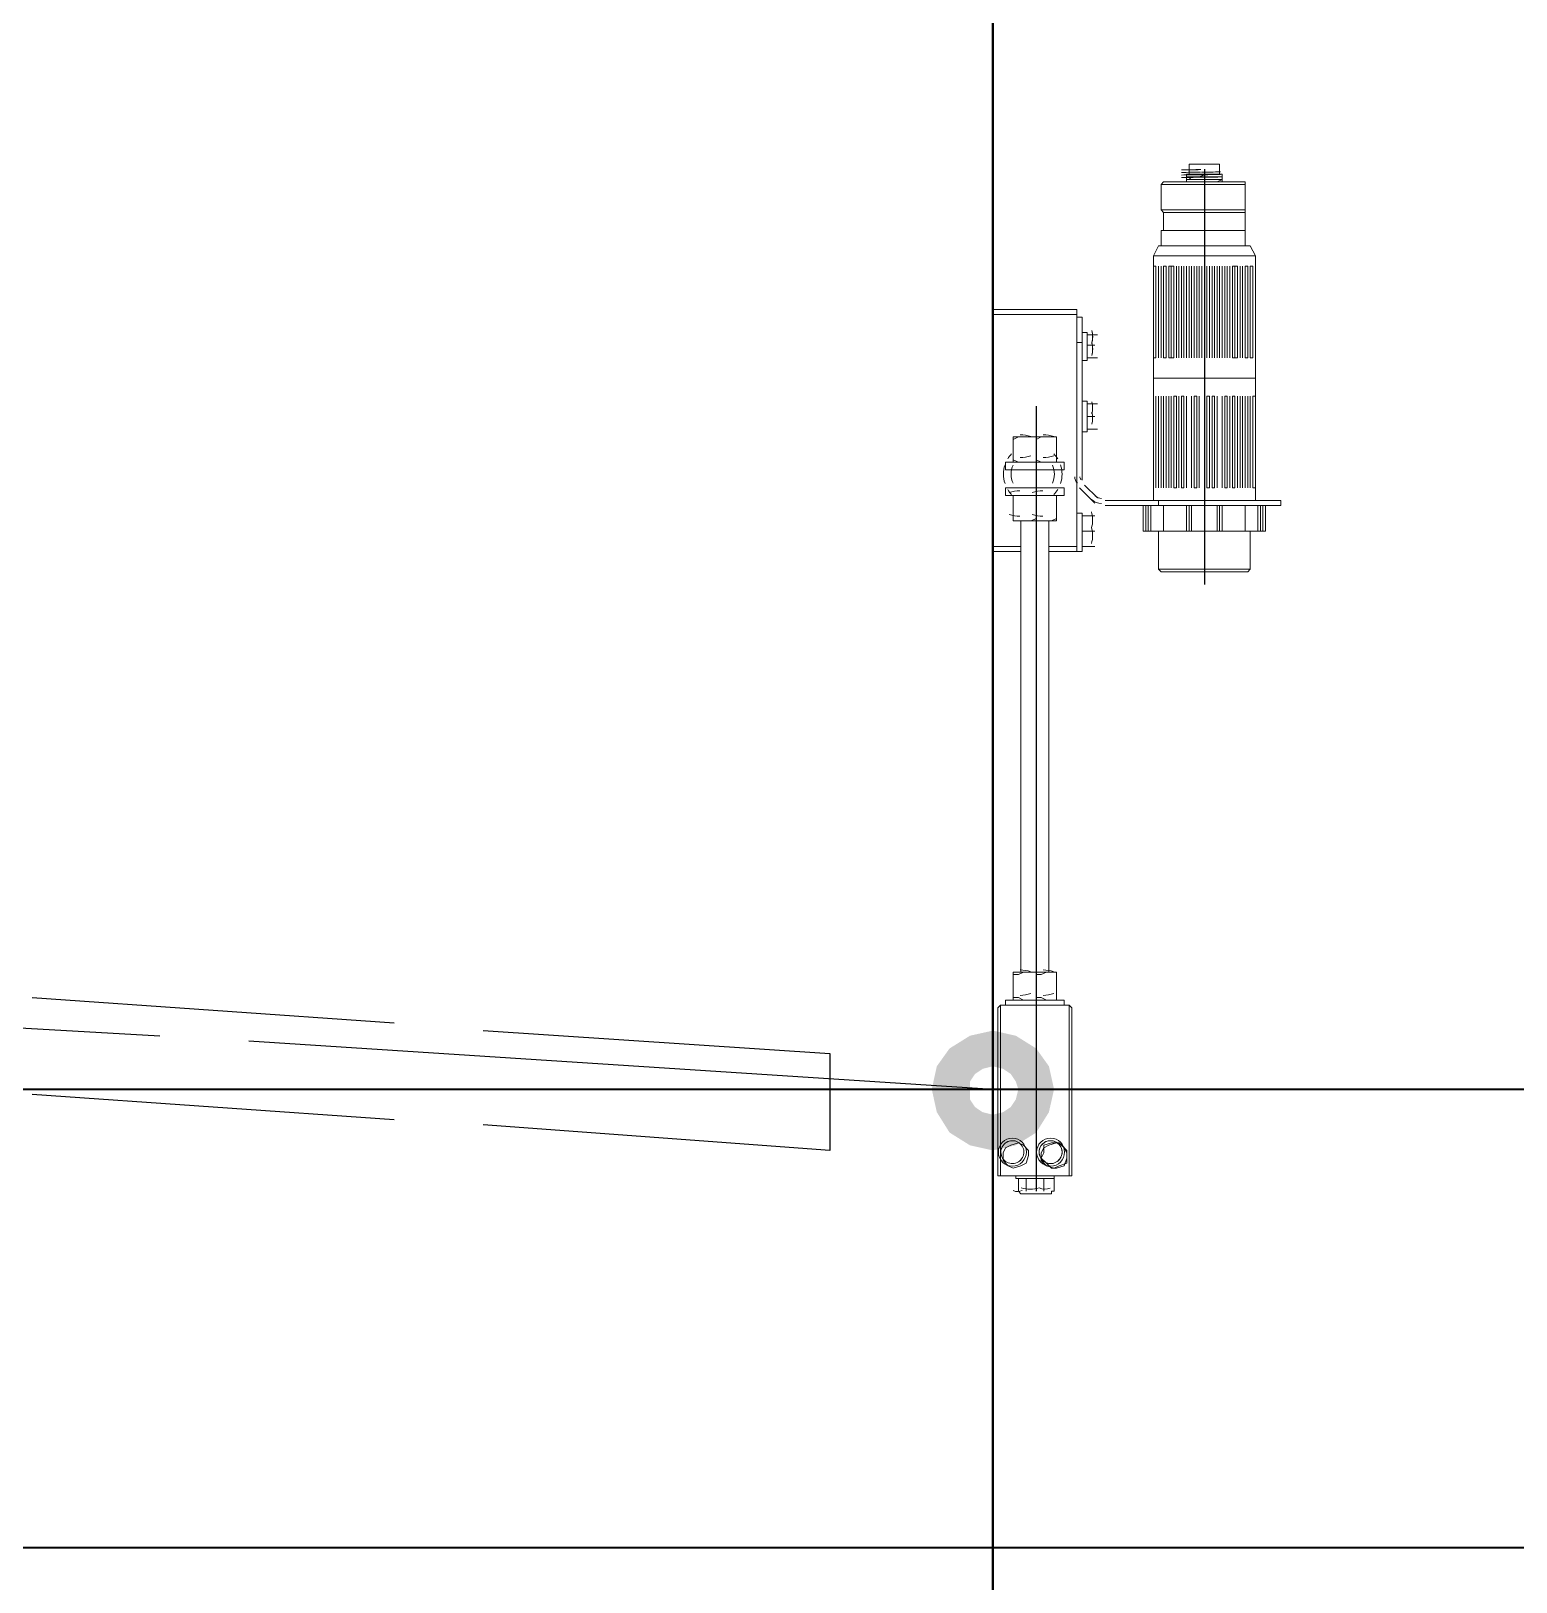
# Model space of a CAD drawing. Header units: millimetres. Extents: x 25096 to 30217, y 6541 to 10165.
# Drawn here: x 27761.7 to 27835, y 6962.9 to 7039.5 of the extents above; entities that cross this region are included whole.
import ezdxf

# ---------------------------------------------------------------- set-up
doc = ezdxf.new("R2010")
doc.units = ezdxf.units.MM
doc.layers.add('Equipment', color=123, linetype='Continuous')

# ---------------------------------------------------------------- blocks, each defined once
blk = doc.blocks.new('A$C970bf4b1')
at = {"layer": 'Equipment', "lineweight": 35}
for points in [[(-10834.89, 2117.97), (-8699.98, 2117.97), (-8699.98, 361.99), (-10834.89, 361.99)], [(-8699.98, 2117.97), (-7784.42, 2117.97), (-7784.42, 361.99), (-8699.98, 361.99)]]:
    blk.add_lwpolyline(points, close=True, dxfattribs=at)
at = {"layer": 'Equipment', "lineweight": 20}
for points in [[(-8618.48, 1425.74), (-8612.13, 1425.74), (-8605.78, 1425.74), (-8605.78, 1421.51), (-8605.78, 1425.74), (-8612.13, 1425.74), (-8618.48, 1425.74), (-8618.48, 1421.51)], [(-8595.19, 1418.33), (-8595.19, 1417.27), (-8595.19, 1406.69), (-8630.12, 1406.69), (-8595.19, 1406.69), (-8595.19, 1405.63), (-8595.19, 1398.22), (-8595.19, 1391.87), (-8595.19, 1398.22), (-8595.19, 1405.63), (-8595.19, 1406.69), (-8595.19, 1417.27), (-8595.19, 1418.33), (-8629.07, 1418.33)], [(-8612.13, 1421.51), (-8615.31, 1421.51), (-8617.42, 1421.51), (-8619.54, 1421.51), (-8617.42, 1421.51), (-8615.31, 1421.51), (-8612.13, 1421.51), (-8604.72, 1421.51), (-8605.78, 1421.51), (-8606.84, 1421.51), (-8608.95, 1421.51), (-8611.07, 1421.51), (-8614.25, 1420.45), (-8616.36, 1420.45), (-8618.48, 1420.45), (-8619.54, 1420.45), (-8618.48, 1420.45), (-8617.42, 1420.45), (-8615.31, 1420.45), (-8613.19, 1420.45), (-8611.07, 1420.45), (-8607.9, 1420.45), (-8606.84, 1420.45), (-8605.78, 1420.45), (-8604.72, 1420.45), (-8605.78, 1420.45), (-8607.9, 1420.45), (-8610.01, 1420.45), (-8612.13, 1420.45), (-8615.31, 1420.45), (-8617.42, 1420.45), (-8618.48, 1419.39), (-8619.54, 1419.39), (-8619.54, 1420.45), (-8619.54, 1421.51), (-8619.54, 1420.45), (-8619.54, 1419.39), (-8619.54, 1418.33), (-8619.54, 1419.39), (-8618.48, 1419.39), (-8617.42, 1420.45), (-8615.31, 1420.45), (-8612.13, 1420.45), (-8610.01, 1420.45), (-8607.9, 1420.45), (-8605.78, 1420.45), (-8604.72, 1420.45), (-8605.78, 1420.45), (-8606.84, 1420.45), (-8607.9, 1420.45), (-8611.07, 1420.45), (-8613.19, 1420.45), (-8615.31, 1420.45), (-8617.42, 1420.45), (-8618.48, 1420.45), (-8619.54, 1420.45), (-8618.48, 1420.45), (-8616.36, 1420.45), (-8614.25, 1420.45), (-8611.07, 1421.51), (-8608.95, 1421.51), (-8606.84, 1421.51), (-8605.78, 1421.51), (-8604.72, 1421.51), (-8604.72, 1420.45), (-8604.72, 1419.39), (-8606.84, 1419.39), (-8608.95, 1419.39), (-8612.13, 1419.39), (-8615.31, 1419.39), (-8617.42, 1419.39), (-8619.54, 1419.39), (-8617.42, 1419.39), (-8615.31, 1419.39), (-8612.13, 1419.39), (-8608.95, 1419.39), (-8606.84, 1419.39), (-8604.72, 1419.39), (-8606.84, 1418.33), (-8608.95, 1418.33), (-8612.13, 1418.33), (-8608.95, 1418.33), (-8606.84, 1418.33), (-8604.72, 1419.39), (-8606.84, 1419.39), (-8608.95, 1419.39), (-8612.13, 1419.39), (-8615.31, 1419.39), (-8617.42, 1419.39), (-8619.54, 1419.39), (-8617.42, 1419.39), (-8615.31, 1419.39), (-8612.13, 1419.39), (-8608.95, 1419.39), (-8606.84, 1419.39), (-8604.72, 1419.39), (-8604.72, 1420.45), (-8604.72, 1421.51), (-8612.13, 1421.51), (-8615.31, 1421.51), (-8617.42, 1421.51), (-8619.54, 1421.51), (-8617.42, 1421.51), (-8615.31, 1421.51)], [(-8612.13, 1420.45), (-8615.31, 1420.45), (-8617.42, 1420.45), (-8619.54, 1420.45), (-8617.42, 1420.45), (-8615.31, 1420.45)], [(-8612.13, 1420.45), (-8615.31, 1420.45), (-8617.42, 1420.45), (-8619.54, 1420.45), (-8617.42, 1420.45), (-8615.31, 1420.45)], [(-8619.54, 1419.39), (-8617.42, 1419.39), (-8616.36, 1419.39), (-8613.19, 1419.39), (-8611.07, 1419.39), (-8608.95, 1419.39), (-8606.84, 1419.39), (-8605.78, 1419.39), (-8604.72, 1419.39), (-8605.78, 1419.39), (-8606.84, 1419.39), (-8608.95, 1419.39), (-8612.13, 1419.39), (-8614.25, 1419.39), (-8616.36, 1419.39), (-8618.48, 1419.39)], [(-8619.54, 1419.39), (-8617.42, 1419.39), (-8616.36, 1419.39), (-8613.19, 1419.39), (-8611.07, 1419.39), (-8608.95, 1419.39), (-8606.84, 1419.39), (-8605.78, 1419.39), (-8604.72, 1419.39), (-8605.78, 1419.39), (-8606.84, 1419.39), (-8608.95, 1419.39), (-8612.13, 1419.39), (-8614.25, 1419.39), (-8616.36, 1419.39), (-8618.48, 1419.39)], [(-8612.13, 1420.45), (-8608.95, 1420.45), (-8606.84, 1420.45), (-8604.72, 1420.45), (-8606.84, 1420.45), (-8608.95, 1420.45)], [(-8604.72, 1418.33), (-8604.72, 1419.39), (-8604.72, 1420.45), (-8604.72, 1419.39)], [(-8630.12, 1391.87), (-8630.12, 1398.22), (-8629.07, 1398.22), (-8629.07, 1405.63), (-8629.07, 1398.22), (-8595.19, 1398.22), (-8630.12, 1398.22), (-8595.19, 1398.22), (-8629.07, 1398.22), (-8630.12, 1398.22)], [(-8593.08, 1391.87), (-8612.13, 1391.87), (-8631.18, 1391.87), (-8633.3, 1387.64), (-8633.3, 1383.4), (-8633.3, 1345.3), (-8633.3, 1383.4), (-8633.3, 1345.3), (-8633.3, 1383.4), (-8633.3, 1345.3), (-8633.3, 1383.4), (-8633.3, 1345.3), (-8633.3, 1336.83), (-8633.3, 1329.42), (-8633.3, 1291.32), (-8633.3, 1286.02), (-8633.3, 1291.32), (-8633.3, 1329.42), (-8633.3, 1336.83), (-8633.3, 1345.3), (-8633.3, 1383.4), (-8633.3, 1345.3), (-8633.3, 1383.4), (-8633.3, 1345.3), (-8633.3, 1383.4), (-8633.3, 1345.3), (-8633.3, 1383.4), (-8633.3, 1387.64), (-8612.13, 1387.64), (-8590.96, 1387.64), (-8590.96, 1383.4), (-8590.96, 1387.64), (-8593.08, 1391.87), (-8590.96, 1387.64), (-8612.13, 1387.64), (-8633.3, 1387.64), (-8631.18, 1391.87), (-8612.13, 1391.87)], [(-8632.24, 1345.3), (-8632.24, 1383.4), (-8632.24, 1345.3), (-8632.24, 1383.4), (-8632.24, 1345.3), (-8632.24, 1383.4), (-8632.24, 1345.3), (-8633.3, 1345.3), (-8633.3, 1383.4), (-8632.24, 1383.4)], [(-8632.24, 1345.3), (-8632.24, 1383.4), (-8632.24, 1345.3), (-8632.24, 1383.4), (-8632.24, 1345.3), (-8632.24, 1383.4), (-8632.24, 1345.3), (-8633.3, 1345.3), (-8633.3, 1383.4), (-8632.24, 1383.4)], [(-8631.18, 1345.3), (-8631.18, 1383.4), (-8631.18, 1345.3), (-8631.18, 1383.4)], [(-8631.18, 1345.3), (-8631.18, 1383.4), (-8631.18, 1345.3), (-8631.18, 1383.4)], [(-8630.12, 1345.3), (-8630.12, 1383.4), (-8630.12, 1345.3), (-8630.12, 1383.4)], [(-8630.12, 1345.3), (-8630.12, 1383.4), (-8630.12, 1345.3), (-8630.12, 1383.4)], [(-8628.01, 1345.3), (-8628.01, 1383.4), (-8628.01, 1345.3), (-8629.07, 1345.3), (-8629.07, 1383.4), (-8628.01, 1383.4)], [(-8628.01, 1345.3), (-8628.01, 1383.4), (-8628.01, 1345.3), (-8629.07, 1345.3), (-8629.07, 1383.4), (-8628.01, 1383.4)], [(-8625.89, 1345.3), (-8626.95, 1345.3), (-8626.95, 1383.4), (-8625.89, 1383.4)], [(-8625.89, 1345.3), (-8626.95, 1345.3), (-8626.95, 1383.4), (-8625.89, 1383.4)], [(-8624.83, 1345.3), (-8624.83, 1383.4), (-8624.83, 1345.3), (-8625.89, 1345.3), (-8625.89, 1383.4), (-8624.83, 1383.4)], [(-8624.83, 1345.3), (-8624.83, 1383.4), (-8624.83, 1345.3), (-8625.89, 1345.3), (-8625.89, 1383.4), (-8624.83, 1383.4)], [(-8621.66, 1383.4), (-8621.66, 1345.3)], [(-8620.6, 1383.4), (-8620.6, 1345.3)], [(-8619.54, 1383.4), (-8619.54, 1345.3)], [(-8618.48, 1383.4), (-8618.48, 1345.3)], [(-8617.42, 1383.4), (-8617.42, 1345.3)], [(-8616.36, 1383.4), (-8616.36, 1345.3)], [(-8615.31, 1383.4), (-8615.31, 1345.3)], [(-8614.25, 1383.4), (-8614.25, 1345.3)], [(-8613.19, 1383.4), (-8613.19, 1345.3)], [(-8612.13, 1383.4), (-8612.13, 1345.3)], [(-8611.07, 1383.4), (-8611.07, 1345.3)], [(-8610.01, 1383.4), (-8610.01, 1345.3)], [(-8608.95, 1383.4), (-8608.95, 1345.3)], [(-8607.9, 1383.4), (-8607.9, 1345.3)], [(-8606.84, 1383.4), (-8606.84, 1345.3)], [(-8605.78, 1383.4), (-8605.78, 1345.3)], [(-8604.72, 1383.4), (-8604.72, 1345.3)], [(-8603.66, 1383.4), (-8603.66, 1345.3)], [(-8602.6, 1383.4), (-8602.6, 1345.3)], [(-8601.55, 1383.4), (-8601.55, 1345.3)], [(-8599.43, 1345.3), (-8600.49, 1345.3), (-8600.49, 1383.4), (-8599.43, 1383.4)], [(-8599.43, 1345.3), (-8600.49, 1345.3), (-8600.49, 1383.4), (-8599.43, 1383.4)], [(-8598.37, 1345.3), (-8598.37, 1383.4), (-8598.37, 1345.3), (-8599.43, 1345.3), (-8599.43, 1383.4), (-8598.37, 1383.4)], [(-8598.37, 1345.3), (-8598.37, 1383.4), (-8598.37, 1345.3), (-8599.43, 1345.3), (-8599.43, 1383.4), (-8598.37, 1383.4)], [(-8596.25, 1345.3), (-8596.25, 1383.4), (-8596.25, 1345.3), (-8596.25, 1383.4)], [(-8596.25, 1345.3), (-8596.25, 1383.4), (-8596.25, 1345.3), (-8596.25, 1383.4)], [(-8594.14, 1345.3), (-8594.14, 1383.4), (-8594.14, 1345.3), (-8595.19, 1345.3), (-8595.19, 1383.4), (-8594.14, 1383.4)], [(-8594.14, 1345.3), (-8594.14, 1383.4), (-8594.14, 1345.3), (-8595.19, 1345.3), (-8595.19, 1383.4), (-8594.14, 1383.4)], [(-8592.02, 1345.3), (-8592.02, 1383.4), (-8592.02, 1345.3), (-8592.02, 1383.4), (-8592.02, 1345.3), (-8592.02, 1383.4), (-8592.02, 1345.3), (-8593.08, 1345.3), (-8593.08, 1383.4), (-8592.02, 1383.4)], [(-8593.08, 1345.3), (-8593.08, 1383.4), (-8593.08, 1345.3), (-8593.08, 1383.4)], [(-8592.02, 1345.3), (-8592.02, 1383.4), (-8592.02, 1345.3), (-8592.02, 1383.4), (-8592.02, 1345.3), (-8592.02, 1383.4), (-8592.02, 1345.3), (-8593.08, 1345.3), (-8593.08, 1383.4), (-8592.02, 1383.4)], [(-8593.08, 1345.3), (-8593.08, 1383.4), (-8593.08, 1345.3), (-8593.08, 1383.4)], [(-8590.96, 1345.3), (-8590.96, 1383.4), (-8590.96, 1345.3), (-8590.96, 1383.4), (-8590.96, 1345.3), (-8590.96, 1383.4), (-8590.96, 1345.3), (-8590.96, 1383.4)], [(-8590.96, 1345.3), (-8590.96, 1383.4), (-8590.96, 1345.3), (-8590.96, 1383.4), (-8590.96, 1345.3), (-8590.96, 1383.4), (-8590.96, 1345.3), (-8590.96, 1383.4)], [(-8665.05, 1363.29), (-8665.05, 1354.82), (-8665.05, 1363.29), (-8699.98, 1363.29), (-8699.98, 1266.97), (-8699.98, 1363.29), (-8699.98, 1365.41), (-8665.05, 1365.41)], [(-8699.98, 1363.29), (-8699.98, 1365.41), (-8665.05, 1365.41), (-8665.05, 1363.29)], [(-8660.82, 1355.88), (-8660.82, 1344.24), (-8662.94, 1344.24), (-8660.82, 1344.24), (-8660.82, 1355.88), (-8662.94, 1355.88)], [(-8657.64, 1354.82), (-8660.82, 1354.82), (-8657.64, 1354.82), (-8656.59, 1354.82)], [(-8657.64, 1350.59), (-8660.82, 1350.59)], [(-8656.59, 1345.3), (-8657.64, 1345.3), (-8660.82, 1345.3), (-8657.64, 1345.3)], [(-8590.96, 1329.42), (-8590.96, 1336.83), (-8590.96, 1345.3), (-8590.96, 1336.83)], [(-8590.96, 1336.83), (-8612.13, 1336.83), (-8633.3, 1336.83)], [(-8660.82, 1327.3), (-8660.82, 1314.6), (-8662.94, 1314.6), (-8660.82, 1314.6), (-8660.82, 1327.3), (-8662.94, 1327.3)], [(-8633.3, 1291.32), (-8633.3, 1329.42), (-8633.3, 1291.32), (-8633.3, 1329.42)], [(-8633.3, 1291.32), (-8633.3, 1329.42), (-8633.3, 1291.32), (-8633.3, 1329.42)], [(-8632.24, 1329.42), (-8632.24, 1291.32), (-8632.24, 1329.42), (-8632.24, 1291.32)], [(-8632.24, 1329.42), (-8632.24, 1291.32), (-8632.24, 1329.42), (-8632.24, 1291.32)], [(-8629.07, 1291.32), (-8629.07, 1329.42)], [(-8628.01, 1291.32), (-8628.01, 1329.42)], [(-8626.95, 1291.32), (-8626.95, 1329.42)], [(-8625.89, 1291.32), (-8625.89, 1329.42)], [(-8624.83, 1329.42), (-8623.77, 1329.42), (-8623.77, 1291.32), (-8624.83, 1291.32)], [(-8624.83, 1329.42), (-8623.77, 1329.42), (-8623.77, 1291.32), (-8624.83, 1291.32)], [(-8623.77, 1291.32), (-8623.77, 1329.42)], [(-8622.71, 1291.32), (-8622.71, 1329.42)], [(-8621.66, 1329.42), (-8620.6, 1329.42), (-8620.6, 1291.32), (-8621.66, 1291.32)], [(-8621.66, 1291.32), (-8621.66, 1329.42)], [(-8621.66, 1329.42), (-8620.6, 1329.42), (-8620.6, 1291.32), (-8621.66, 1291.32)], [(-8619.54, 1291.32), (-8619.54, 1329.42)], [(-8617.42, 1291.32), (-8617.42, 1329.42)], [(-8616.36, 1329.42), (-8615.31, 1329.42), (-8615.31, 1291.32), (-8616.36, 1291.32)], [(-8616.36, 1291.32), (-8616.36, 1329.42)], [(-8616.36, 1329.42), (-8615.31, 1329.42), (-8615.31, 1291.32), (-8616.36, 1291.32)], [(-8614.25, 1291.32), (-8614.25, 1329.42)], [(-8611.07, 1329.42), (-8610.01, 1329.42), (-8610.01, 1291.32), (-8611.07, 1291.32)], [(-8611.07, 1329.42), (-8610.01, 1329.42), (-8610.01, 1291.32), (-8611.07, 1291.32)], [(-8610.01, 1329.42), (-8610.01, 1291.32)], [(-8608.95, 1329.42), (-8607.9, 1329.42), (-8607.9, 1291.32), (-8608.95, 1291.32)], [(-8608.95, 1329.42), (-8607.9, 1329.42), (-8607.9, 1291.32), (-8608.95, 1291.32)], [(-8607.9, 1329.42), (-8607.9, 1291.32)], [(-8606.84, 1329.42), (-8606.84, 1291.32)], [(-8604.72, 1329.42), (-8604.72, 1291.32)], [(-8603.66, 1329.42), (-8602.6, 1329.42), (-8602.6, 1291.32), (-8603.66, 1291.32)], [(-8603.66, 1329.42), (-8603.66, 1291.32)], [(-8603.66, 1329.42), (-8602.6, 1329.42), (-8602.6, 1291.32), (-8603.66, 1291.32)], [(-8601.55, 1329.42), (-8601.55, 1291.32)], [(-8600.49, 1329.42), (-8599.43, 1329.42), (-8599.43, 1291.32), (-8600.49, 1291.32)], [(-8600.49, 1329.42), (-8600.49, 1291.32)], [(-8600.49, 1329.42), (-8599.43, 1329.42), (-8599.43, 1291.32), (-8600.49, 1291.32)], [(-8598.37, 1329.42), (-8598.37, 1291.32)], [(-8597.31, 1329.42), (-8597.31, 1291.32)], [(-8596.25, 1329.42), (-8596.25, 1291.32)], [(-8595.19, 1329.42), (-8595.19, 1291.32)], [(-8592.02, 1329.42), (-8592.02, 1291.32), (-8592.02, 1329.42), (-8592.02, 1291.32), (-8592.02, 1329.42), (-8590.96, 1329.42), (-8590.96, 1291.32), (-8592.02, 1291.32)], [(-8592.02, 1329.42), (-8592.02, 1291.32), (-8592.02, 1329.42), (-8592.02, 1291.32), (-8592.02, 1329.42), (-8590.96, 1329.42), (-8590.96, 1291.32), (-8592.02, 1291.32)], [(-8590.96, 1291.32), (-8590.96, 1286.02), (-8590.96, 1291.32), (-8590.96, 1329.42)], [(-8657.64, 1326.25), (-8660.82, 1326.25), (-8657.64, 1326.25), (-8656.59, 1326.25)], [(-8657.64, 1320.95), (-8660.82, 1320.95)], [(-8656.59, 1315.66), (-8657.64, 1315.66), (-8660.82, 1315.66), (-8657.64, 1315.66)], [(-8691.51, 1311.43), (-8691.51, 1302.96), (-8689.4, 1301.9), (-8687.28, 1301.9), (-8689.4, 1301.9), (-8691.51, 1302.96), (-8691.51, 1311.43), (-8689.4, 1312.49), (-8687.28, 1312.49), (-8691.51, 1312.49), (-8691.51, 1311.43), (-8689.4, 1312.49), (-8687.28, 1312.49), (-8691.51, 1312.49)], [(-8677.75, 1312.49), (-8684.1, 1312.49), (-8687.28, 1312.49), (-8684.1, 1312.49), (-8677.75, 1312.49), (-8679.87, 1312.49), (-8681.99, 1311.43), (-8681.99, 1302.96), (-8679.87, 1301.9), (-8677.75, 1301.9), (-8679.87, 1301.9), (-8681.99, 1302.96), (-8681.99, 1311.43), (-8679.87, 1312.49)], [(-8673.52, 1311.43), (-8673.52, 1312.49), (-8677.75, 1312.49), (-8687.28, 1312.49), (-8677.75, 1312.49), (-8673.52, 1312.49), (-8673.52, 1311.43), (-8673.52, 1302.96), (-8673.52, 1301.9), (-8673.52, 1302.96)], [(-8670.35, 1298.73), (-8673.52, 1298.73), (-8691.51, 1298.73), (-8673.52, 1298.73), (-8670.35, 1298.73), (-8670.35, 1301.9), (-8694.69, 1301.9), (-8670.35, 1301.9)], [(-8691.51, 1298.73), (-8694.69, 1298.73), (-8694.69, 1301.9), (-8694.69, 1298.73)], [(-8691.51, 1302.96), (-8691.51, 1301.9)], [(-8673.52, 1291.32), (-8691.51, 1291.32), (-8694.69, 1291.32), (-8694.69, 1288.14), (-8670.35, 1288.14), (-8670.35, 1291.32)], [(-8694.69, 1291.32), (-8694.69, 1288.14), (-8670.35, 1288.14), (-8670.35, 1291.32), (-8673.52, 1291.32), (-8691.51, 1291.32)], [(-8657.64, 1284.97), (-8663.99, 1291.32)], [(-8661.88, 1292.38), (-8656.59, 1287.08)], [(-8687.28, 1277.56), (-8691.51, 1277.56), (-8691.51, 1278.62), (-8691.51, 1288.14), (-8691.51, 1278.62), (-8691.51, 1277.56)], [(-8677.75, 1277.56), (-8673.52, 1277.56), (-8673.52, 1278.62), (-8673.52, 1288.14), (-8675.64, 1288.14), (-8677.75, 1288.14), (-8675.64, 1288.14), (-8673.52, 1288.14), (-8673.52, 1278.62), (-8675.64, 1277.56), (-8677.75, 1277.56), (-8687.28, 1277.56)], [(-8687.28, 1288.14), (-8684.1, 1288.14), (-8681.99, 1288.14), (-8684.1, 1288.14)], [(-8687.28, 1277.56), (-8684.1, 1277.56), (-8681.99, 1278.62), (-8681.99, 1288.14), (-8681.99, 1278.62), (-8684.1, 1277.56)], [(-8653.41, 1286.02), (-8631.18, 1286.02)], [(-8631.18, 1283.91), (-8653.41, 1283.91)], [(-8636.47, 1283.91), (-8636.47, 1273.32), (-8637.53, 1273.32), (-8637.53, 1283.91), (-8637.53, 1273.32), (-8636.47, 1273.32), (-8635.42, 1273.32), (-8636.47, 1273.32)], [(-8580.38, 1286.02), (-8631.18, 1286.02), (-8631.18, 1283.91), (-8580.38, 1283.91)], [(-8580.38, 1283.91), (-8580.38, 1286.02), (-8631.18, 1286.02), (-8631.18, 1283.91)], [(-8688.34, 1090.21), (-8688.34, 1277.56)], [(-8677.75, 1277.56), (-8675.64, 1277.56), (-8673.52, 1278.62), (-8673.52, 1277.56)], [(-8676.7, 1277.56), (-8676.7, 1090.21)], [(-8662.94, 1280.73), (-8662.94, 1264.86), (-8665.05, 1264.86), (-8662.94, 1264.86), (-8662.94, 1280.73), (-8665.05, 1280.73)], [(-8657.64, 1279.67), (-8662.94, 1279.67)], [(-8657.64, 1273.32), (-8662.94, 1273.32)], [(-8593.08, 1257.45), (-8594.14, 1256.39), (-8593.08, 1257.45), (-8631.18, 1257.45), (-8630.12, 1256.39), (-8631.18, 1257.45), (-8631.18, 1273.32), (-8631.18, 1257.45)], [(-8593.08, 1273.32), (-8593.08, 1257.45)], [(-8699.98, 1266.97), (-8699.98, 1264.86), (-8688.34, 1264.86), (-8699.98, 1264.86), (-8699.98, 1266.97), (-8688.34, 1266.97)], [(-8676.7, 1264.86), (-8665.05, 1264.86), (-8665.05, 1266.97), (-8676.7, 1266.97), (-8665.05, 1266.97), (-8665.05, 1264.86)], [(-8657.64, 1266.97), (-8662.94, 1266.97)], [(-8630.12, 1256.39), (-8594.14, 1256.39)], [(-8687.28, 1090.21), (-8691.51, 1090.21), (-8691.51, 1089.15), (-8689.4, 1089.15)], [(-8681.99, 1089.15), (-8681.99, 1079.63), (-8679.87, 1079.63), (-8677.75, 1078.57), (-8679.87, 1079.63), (-8681.99, 1079.63), (-8681.99, 1089.15), (-8679.87, 1089.15), (-8677.75, 1090.21), (-8673.52, 1090.21), (-8673.52, 1089.15), (-8673.52, 1079.63), (-8673.52, 1089.15), (-8673.52, 1090.21), (-8677.75, 1090.21), (-8687.28, 1090.21), (-8689.4, 1089.15), (-8691.51, 1089.15), (-8691.51, 1079.63), (-8689.4, 1079.63), (-8687.28, 1078.57), (-8689.4, 1079.63), (-8691.51, 1079.63), (-8691.51, 1089.15), (-8691.51, 1090.21), (-8687.28, 1090.21), (-8677.75, 1090.21), (-8679.87, 1089.15)], [(-8696.81, 1076.45), (-8697.86, 1075.39), (-8697.86, 1005.53), (-8696.81, 1005.53), (-8697.86, 1005.53), (-8697.86, 1075.39)], [(-8696.81, 1076.45), (-8696.81, 1005.53), (-8668.23, 1005.53), (-8668.23, 1076.45)], [(-8668.23, 1076.45), (-8667.17, 1075.39), (-8667.17, 1005.53), (-8668.23, 1005.53), (-8696.81, 1005.53), (-8696.81, 1076.45)], [(-8694.69, 1078.57), (-8670.35, 1078.57), (-8670.35, 1076.45), (-8670.35, 1078.57), (-8694.69, 1078.57), (-8694.69, 1076.45)], [(-8691.51, 1079.63), (-8691.51, 1078.57)], [(-8673.52, 1079.63), (-8673.52, 1078.57)], [(-8668.23, 1076.45), (-8667.17, 1075.39), (-8667.17, 1005.53), (-8668.23, 1005.53)], [(-8685.16, 1014), (-8685.16, 1016.12), (-8687.28, 1018.23), (-8689.4, 1019.29), (-8692.57, 1018.23), (-8694.69, 1017.18), (-8695.75, 1015.06), (-8695.75, 1011.88), (-8693.63, 1009.77), (-8691.51, 1008.71), (-8688.34, 1009.77), (-8686.22, 1010.83)], [(-8692.57, 1018.23), (-8694.69, 1017.18), (-8695.75, 1015.06), (-8695.75, 1011.88), (-8693.63, 1009.77), (-8691.51, 1008.71), (-8688.34, 1009.77), (-8686.22, 1010.83), (-8685.16, 1014), (-8685.16, 1016.12), (-8687.28, 1018.23), (-8689.4, 1019.29)], [(-8671.4, 1018.23), (-8673.52, 1019.29), (-8676.7, 1018.23), (-8678.81, 1017.18), (-8679.87, 1015.06), (-8679.87, 1011.88), (-8677.75, 1009.77), (-8674.58, 1008.71), (-8672.46, 1009.77), (-8669.29, 1010.83), (-8669.29, 1014), (-8669.29, 1016.12)], [(-8675.64, 1019.29), (-8678.81, 1018.23), (-8678.81, 1015.06), (-8679.87, 1012.94), (-8677.75, 1010.83), (-8675.64, 1008.71), (-8673.52, 1008.71), (-8670.35, 1009.77), (-8669.29, 1012.94), (-8669.29, 1015.06), (-8670.35, 1017.18), (-8672.46, 1019.29)], [(-8674.58, 1004.48), (-8681.99, 1004.48), (-8690.46, 1004.48), (-8690.46, 1005.53), (-8690.46, 1004.48), (-8681.99, 1004.48)], [(-8674.58, 999.18), (-8674.58, 1004.48), (-8674.58, 1005.53), (-8674.58, 1004.48)], [(-8675.64, 999.18), (-8675.64, 998.12), (-8686.22, 998.12), (-8688.34, 998.12), (-8689.4, 999.18), (-8689.4, 1004.48), (-8689.4, 999.18), (-8688.34, 998.12), (-8686.22, 998.12), (-8675.64, 998.12), (-8675.64, 999.18), (-8674.58, 999.18)], [(-8686.22, 999.18), (-8686.22, 1004.48)], [(-8678.81, 999.18), (-8678.81, 1004.48)]]:
    blk.add_lwpolyline(points, close=True, dxfattribs=at)
at = {"layer": 'Equipment', "lineweight": 25}
for points in [[(-8612.13, 1423.62), (-8612.13, 1251.1)], [(-8681.99, 1325.19), (-8681.99, 999.18)], [(-9099.02, 1079.63), (-8948.72, 1069.04)], [(-9121.25, 1067.98), (-9046.1, 1063.75)], [(-8911.67, 1065.87), (-8767.72, 1056.34), (-8767.72, 1016.12), (-8911.67, 1026.7)], [(-9009.05, 1061.63), (-8699.98, 1041.52)], [(-8948.72, 1028.82), (-9099.02, 1039.4)]]:
    blk.add_lwpolyline(points, dxfattribs=at)
at = {"layer": 'Equipment', "lineweight": 20}
for points in [[(-8629.07, 1405.63), (-8595.19, 1405.63), (-8629.07, 1405.63), (-8630.12, 1406.69), (-8630.12, 1417.27), (-8629.07, 1418.33), (-8630.12, 1417.27), (-8595.19, 1417.27)], [(-8630.12, 1417.27), (-8595.19, 1417.27)], [(-8630.12, 1417.27), (-8630.12, 1406.69)], [(-8619.54, 1421.51), (-8619.54, 1421.51)], [(-8619.54, 1421.51), (-8619.54, 1421.51)], [(-8619.54, 1421.51), (-8619.54, 1421.51)], [(-8619.54, 1421.51), (-8619.54, 1421.51)], [(-8619.54, 1420.45), (-8619.54, 1420.45)], [(-8619.54, 1420.45), (-8619.54, 1420.45)], [(-8619.54, 1420.45), (-8619.54, 1420.45)], [(-8619.54, 1420.45), (-8619.54, 1420.45)], [(-8619.54, 1419.39), (-8619.54, 1419.39)], [(-8619.54, 1419.39), (-8619.54, 1419.39)], [(-8619.54, 1419.39), (-8619.54, 1419.39)], [(-8619.54, 1419.39), (-8619.54, 1419.39)], [(-8619.54, 1419.39), (-8619.54, 1419.39)], [(-8619.54, 1419.39), (-8619.54, 1419.39)], [(-8619.54, 1418.33), (-8619.54, 1418.33)], [(-8619.54, 1418.33), (-8619.54, 1418.33)], [(-8604.72, 1420.45), (-8606.84, 1420.45), (-8608.95, 1420.45), (-8612.13, 1420.45)], [(-8604.72, 1420.45), (-8606.84, 1420.45), (-8608.95, 1420.45), (-8612.13, 1420.45)], [(-8604.72, 1421.51), (-8604.72, 1421.51)], [(-8604.72, 1421.51), (-8604.72, 1421.51)], [(-8604.72, 1421.51), (-8604.72, 1421.51)], [(-8604.72, 1421.51), (-8604.72, 1421.51)], [(-8604.72, 1420.45), (-8604.72, 1420.45)], [(-8604.72, 1420.45), (-8604.72, 1420.45)], [(-8604.72, 1419.39), (-8604.72, 1419.39)], [(-8604.72, 1419.39), (-8604.72, 1419.39)], [(-8604.72, 1419.39), (-8604.72, 1419.39)], [(-8604.72, 1419.39), (-8604.72, 1419.39)], [(-8604.72, 1418.33), (-8604.72, 1418.33)], [(-8604.72, 1418.33), (-8604.72, 1418.33)], [(-8630.12, 1406.69), (-8629.07, 1405.63)], [(-8595.19, 1398.22), (-8595.19, 1398.22)], [(-8629.07, 1345.3), (-8629.07, 1383.4), (-8629.07, 1345.3)], [(-8629.07, 1345.3), (-8629.07, 1383.4), (-8629.07, 1345.3)], [(-8626.95, 1345.3), (-8626.95, 1383.4), (-8626.95, 1345.3)], [(-8626.95, 1345.3), (-8626.95, 1383.4), (-8626.95, 1345.3)], [(-8623.77, 1345.3), (-8623.77, 1383.4), (-8623.77, 1345.3)], [(-8623.77, 1345.3), (-8623.77, 1383.4), (-8623.77, 1345.3)], [(-8622.71, 1345.3), (-8622.71, 1383.4), (-8622.71, 1345.3)], [(-8622.71, 1345.3), (-8622.71, 1383.4), (-8622.71, 1345.3)], [(-8621.66, 1345.3), (-8621.66, 1383.4), (-8621.66, 1345.3)], [(-8621.66, 1345.3), (-8621.66, 1383.4), (-8621.66, 1345.3)], [(-8620.6, 1345.3), (-8620.6, 1383.4), (-8620.6, 1345.3)], [(-8620.6, 1345.3), (-8620.6, 1383.4), (-8620.6, 1345.3)], [(-8619.54, 1345.3), (-8619.54, 1383.4), (-8619.54, 1345.3)], [(-8619.54, 1345.3), (-8619.54, 1383.4), (-8619.54, 1345.3)], [(-8618.48, 1345.3), (-8618.48, 1383.4), (-8618.48, 1345.3)], [(-8618.48, 1345.3), (-8618.48, 1383.4), (-8618.48, 1345.3)], [(-8617.42, 1345.3), (-8617.42, 1383.4), (-8617.42, 1345.3)], [(-8617.42, 1345.3), (-8617.42, 1383.4), (-8617.42, 1345.3)], [(-8616.36, 1345.3), (-8616.36, 1383.4), (-8616.36, 1345.3)], [(-8616.36, 1345.3), (-8616.36, 1383.4), (-8616.36, 1345.3)], [(-8615.31, 1345.3), (-8615.31, 1383.4), (-8615.31, 1345.3)], [(-8615.31, 1345.3), (-8615.31, 1383.4), (-8615.31, 1345.3)], [(-8614.25, 1345.3), (-8614.25, 1383.4), (-8614.25, 1345.3)], [(-8614.25, 1345.3), (-8614.25, 1383.4), (-8614.25, 1345.3)], [(-8613.19, 1345.3), (-8613.19, 1383.4), (-8613.19, 1345.3)], [(-8613.19, 1345.3), (-8613.19, 1383.4), (-8613.19, 1345.3)], [(-8612.13, 1383.4), (-8612.13, 1345.3), (-8612.13, 1383.4)], [(-8612.13, 1383.4), (-8612.13, 1345.3), (-8612.13, 1383.4)], [(-8611.07, 1345.3), (-8611.07, 1383.4), (-8611.07, 1345.3)], [(-8611.07, 1345.3), (-8611.07, 1383.4), (-8611.07, 1345.3)], [(-8610.01, 1345.3), (-8610.01, 1383.4), (-8610.01, 1345.3)], [(-8610.01, 1345.3), (-8610.01, 1383.4), (-8610.01, 1345.3)], [(-8608.95, 1345.3), (-8608.95, 1383.4), (-8608.95, 1345.3)], [(-8608.95, 1345.3), (-8608.95, 1383.4), (-8608.95, 1345.3)], [(-8607.9, 1345.3), (-8607.9, 1383.4), (-8607.9, 1345.3)], [(-8607.9, 1345.3), (-8607.9, 1383.4), (-8607.9, 1345.3)], [(-8606.84, 1345.3), (-8606.84, 1383.4), (-8606.84, 1345.3)], [(-8606.84, 1345.3), (-8606.84, 1383.4), (-8606.84, 1345.3)], [(-8605.78, 1345.3), (-8605.78, 1383.4), (-8605.78, 1345.3)], [(-8605.78, 1345.3), (-8605.78, 1383.4), (-8605.78, 1345.3)], [(-8604.72, 1345.3), (-8604.72, 1383.4), (-8604.72, 1345.3)], [(-8604.72, 1345.3), (-8604.72, 1383.4), (-8604.72, 1345.3)], [(-8603.66, 1345.3), (-8603.66, 1383.4), (-8603.66, 1345.3)], [(-8603.66, 1345.3), (-8603.66, 1383.4), (-8603.66, 1345.3)], [(-8602.6, 1345.3), (-8602.6, 1383.4), (-8602.6, 1345.3)], [(-8602.6, 1345.3), (-8602.6, 1383.4), (-8602.6, 1345.3)], [(-8601.55, 1345.3), (-8601.55, 1383.4), (-8601.55, 1345.3)], [(-8601.55, 1345.3), (-8601.55, 1383.4), (-8601.55, 1345.3)], [(-8600.49, 1345.3), (-8600.49, 1383.4), (-8600.49, 1345.3)], [(-8600.49, 1345.3), (-8600.49, 1383.4), (-8600.49, 1345.3)], [(-8597.31, 1345.3), (-8597.31, 1383.4), (-8597.31, 1345.3)], [(-8597.31, 1345.3), (-8597.31, 1383.4), (-8597.31, 1345.3)], [(-8595.19, 1345.3), (-8595.19, 1383.4), (-8595.19, 1345.3)], [(-8595.19, 1345.3), (-8595.19, 1383.4), (-8595.19, 1345.3)], [(-8665.05, 1351.65), (-8665.05, 1354.82), (-8665.05, 1351.65), (-8665.05, 1294.49), (-8665.05, 1266.97), (-8665.05, 1294.49), (-8665.05, 1351.65), (-8662.94, 1351.65), (-8662.94, 1294.49), (-8662.94, 1351.65), (-8662.94, 1362.23), (-8665.05, 1362.23), (-8662.94, 1362.23), (-8662.94, 1351.65)], [(-8656.59, 1354.82), (-8656.59, 1354.82)], [(-8656.59, 1354.82), (-8656.59, 1354.82)], [(-8612.13, 1345.3), (-8612.13, 1345.3)], [(-8633.3, 1336.83), (-8633.3, 1336.83)], [(-8633.3, 1336.83), (-8633.3, 1336.83)], [(-8633.3, 1336.83), (-8590.96, 1336.83)], [(-8633.3, 1336.83), (-8633.3, 1336.83)], [(-8633.3, 1336.83), (-8633.3, 1336.83)], [(-8633.3, 1336.83), (-8590.96, 1336.83)], [(-8633.3, 1336.83), (-8612.13, 1336.83), (-8590.96, 1336.83)], [(-8633.3, 1336.83), (-8590.96, 1336.83)], [(-8590.96, 1336.83), (-8590.96, 1336.83)], [(-8590.96, 1336.83), (-8590.96, 1336.83)], [(-8631.18, 1329.42), (-8631.18, 1291.32), (-8631.18, 1329.42)], [(-8631.18, 1329.42), (-8631.18, 1291.32), (-8631.18, 1329.42)], [(-8630.12, 1329.42), (-8630.12, 1291.32), (-8630.12, 1329.42)], [(-8630.12, 1329.42), (-8630.12, 1291.32), (-8630.12, 1329.42)], [(-8629.07, 1329.42), (-8629.07, 1291.32), (-8629.07, 1329.42)], [(-8629.07, 1329.42), (-8629.07, 1291.32), (-8629.07, 1329.42)], [(-8628.01, 1329.42), (-8628.01, 1291.32), (-8628.01, 1329.42)], [(-8628.01, 1329.42), (-8628.01, 1291.32), (-8628.01, 1329.42)], [(-8626.95, 1329.42), (-8626.95, 1291.32), (-8626.95, 1329.42)], [(-8626.95, 1329.42), (-8626.95, 1291.32), (-8626.95, 1329.42)], [(-8625.89, 1329.42), (-8625.89, 1291.32), (-8625.89, 1329.42)], [(-8625.89, 1329.42), (-8625.89, 1291.32), (-8625.89, 1329.42)], [(-8622.71, 1329.42), (-8622.71, 1291.32), (-8622.71, 1329.42)], [(-8622.71, 1329.42), (-8622.71, 1291.32), (-8622.71, 1329.42)], [(-8619.54, 1329.42), (-8619.54, 1291.32), (-8619.54, 1329.42)], [(-8619.54, 1329.42), (-8619.54, 1291.32), (-8619.54, 1329.42)], [(-8617.42, 1329.42), (-8617.42, 1291.32), (-8617.42, 1329.42)], [(-8617.42, 1329.42), (-8617.42, 1291.32), (-8617.42, 1329.42)], [(-8614.25, 1329.42), (-8614.25, 1291.32), (-8614.25, 1329.42)], [(-8614.25, 1329.42), (-8614.25, 1291.32), (-8614.25, 1329.42)], [(-8612.13, 1329.42), (-8612.13, 1291.32), (-8612.13, 1329.42)], [(-8612.13, 1329.42), (-8612.13, 1291.32), (-8612.13, 1329.42)], [(-8606.84, 1329.42), (-8606.84, 1291.32), (-8606.84, 1329.42)], [(-8606.84, 1329.42), (-8606.84, 1291.32), (-8606.84, 1329.42)], [(-8604.72, 1329.42), (-8604.72, 1291.32), (-8604.72, 1329.42)], [(-8604.72, 1329.42), (-8604.72, 1291.32), (-8604.72, 1329.42)], [(-8601.55, 1329.42), (-8601.55, 1291.32), (-8601.55, 1329.42)], [(-8601.55, 1329.42), (-8601.55, 1291.32), (-8601.55, 1329.42)], [(-8598.37, 1329.42), (-8598.37, 1291.32), (-8598.37, 1329.42)], [(-8598.37, 1329.42), (-8598.37, 1291.32), (-8598.37, 1329.42)], [(-8597.31, 1329.42), (-8597.31, 1291.32), (-8597.31, 1329.42)], [(-8597.31, 1329.42), (-8597.31, 1291.32), (-8597.31, 1329.42)], [(-8596.25, 1329.42), (-8596.25, 1291.32), (-8596.25, 1329.42)], [(-8596.25, 1329.42), (-8596.25, 1291.32), (-8596.25, 1329.42)], [(-8595.19, 1329.42), (-8595.19, 1291.32), (-8595.19, 1329.42)], [(-8595.19, 1329.42), (-8595.19, 1291.32), (-8595.19, 1329.42)], [(-8594.14, 1329.42), (-8594.14, 1291.32), (-8594.14, 1329.42)], [(-8594.14, 1329.42), (-8594.14, 1291.32), (-8594.14, 1329.42)], [(-8593.08, 1329.42), (-8593.08, 1291.32), (-8593.08, 1329.42)], [(-8593.08, 1329.42), (-8593.08, 1291.32), (-8593.08, 1329.42)], [(-8590.96, 1329.42), (-8590.96, 1291.32), (-8590.96, 1329.42)], [(-8590.96, 1329.42), (-8590.96, 1291.32), (-8590.96, 1329.42)], [(-8656.59, 1326.25), (-8656.59, 1326.25)], [(-8656.59, 1326.25), (-8656.59, 1326.25)], [(-8687.28, 1312.49), (-8687.28, 1312.49)], [(-8687.28, 1312.49), (-8687.28, 1312.49)], [(-8677.75, 1312.49), (-8677.75, 1312.49)], [(-8677.75, 1312.49), (-8677.75, 1312.49)], [(-8590.96, 1291.32), (-8590.96, 1291.32)], [(-8590.96, 1291.32), (-8590.96, 1291.32)], [(-8691.51, 1288.14), (-8691.51, 1288.14)], [(-8691.51, 1288.14), (-8691.51, 1288.14)], [(-8673.52, 1288.14), (-8673.52, 1288.14)], [(-8673.52, 1288.14), (-8673.52, 1288.14)], [(-8634.36, 1273.32), (-8635.42, 1273.32), (-8635.42, 1283.91)], [(-8634.36, 1283.91), (-8634.36, 1273.32), (-8629.07, 1273.32), (-8629.07, 1283.91), (-8629.07, 1273.32), (-8619.54, 1273.32), (-8618.48, 1273.32)], [(-8629.07, 1283.91), (-8629.07, 1273.32), (-8619.54, 1273.32), (-8618.48, 1273.32), (-8618.48, 1283.91)], [(-8619.54, 1283.91), (-8619.54, 1273.32), (-8619.54, 1283.91)], [(-8617.42, 1273.32), (-8618.48, 1273.32), (-8617.42, 1273.32), (-8606.84, 1273.32), (-8605.78, 1273.32), (-8604.72, 1273.32), (-8595.19, 1273.32), (-8595.19, 1283.91), (-8595.19, 1273.32), (-8589.9, 1273.32), (-8589.9, 1283.91)], [(-8617.42, 1283.91), (-8617.42, 1273.32), (-8606.84, 1273.32), (-8605.78, 1273.32)], [(-8606.84, 1273.32), (-8606.84, 1283.91)], [(-8605.78, 1283.91), (-8605.78, 1273.32), (-8604.72, 1273.32), (-8595.19, 1273.32), (-8595.19, 1283.91)], [(-8604.72, 1273.32), (-8604.72, 1283.91), (-8604.72, 1273.32)], [(-8588.84, 1273.32), (-8587.79, 1273.32), (-8587.79, 1283.91), (-8587.79, 1273.32), (-8586.73, 1273.32), (-8586.73, 1283.91), (-8586.73, 1273.32), (-8587.79, 1273.32), (-8588.84, 1273.32), (-8589.9, 1273.32), (-8595.19, 1273.32)], [(-8588.84, 1283.91), (-8588.84, 1273.32), (-8589.9, 1273.32)], [(-8657.64, 1279.67), (-8657.64, 1279.67)], [(-8657.64, 1279.67), (-8657.64, 1279.67)], [(-8657.64, 1279.67), (-8657.64, 1279.67)], [(-8657.64, 1279.67), (-8657.64, 1279.67)], [(-8635.42, 1273.32), (-8634.36, 1273.32), (-8629.07, 1273.32)], [(-8629.07, 1273.32), (-8629.07, 1273.32)], [(-8619.54, 1273.32), (-8619.54, 1273.32)], [(-8595.19, 1273.32), (-8595.19, 1273.32)], [(-8657.64, 1266.97), (-8657.64, 1266.97)], [(-8657.64, 1266.97), (-8657.64, 1266.97)]]:
    blk.add_lwpolyline(points, dxfattribs=at)
for points in [[(-8613.66, 1423.45, 0.008318), (-8620.86, 1423.32, -0.008318), (-8613.81, 1423.44, 0.007551), (-8621.62, 1423.32, -0.007551), (-8613.66, 1423.45)], [(-8613.31, 1421.35, 0.007551), (-8605.5, 1421.47, -0.007551), (-8613.31, 1421.35, 0.007551), (-8605.5, 1421.47, -0.007551), (-8613.81, 1421.33, 0.007551), (-8621.62, 1421.2, -0.007551), (-8613.81, 1421.33, 0.007551), (-8621.62, 1421.2, -0.007551), (-8613.31, 1421.35)], [(-8613.31, 1420.29, 0.007551), (-8605.5, 1420.42, -0.007551), (-8613.31, 1420.29, 0.007551), (-8605.5, 1420.42, -0.007551), (-8613.81, 1420.27, 0.007551), (-8621.62, 1420.14, -0.007551), (-8613.31, 1420.29)], [(-8658.9, 1351.34, -0.142268), (-8658.9, 1346.32, 0.142268), (-8658.9, 1351.34, -0.142268), (-8658.9, 1346.32, 0.142268), (-8658.9, 1351.61, 0.142268), (-8658.9, 1356.63, -0.142268), (-8658.9, 1351.61, 0.142268), (-8658.9, 1356.63, -0.142268), (-8658.9, 1351.34)], [(-8680.75, 1000.52, -0.123485), (-8688.21, 1000.52, 0.123485), (-8680.75, 1000.52, 0.220129), (-8676.13, 1000.49, -0.220129), (-8680.75, 1000.52)]]:
    blk.add_lwpolyline(points, format="xyb", dxfattribs=at)
for points in [[(-8613.81, 1422.38, 0.007551), (-8621.62, 1422.26, -0.007551)], [(-8613.31, 1421.35, 0.007551), (-8605.5, 1421.47, -0.007551)], [(-8658.9, 1321.98, 0.142268), (-8658.9, 1326.99, -0.142268)], [(-8658.9, 1317.74, 0.142268), (-8658.9, 1322.76, -0.142268)], [(-8684.24, 1312.59, 0.084376), (-8688.6, 1313.37, -0.084376)], [(-8674.71, 1312.59, 0.084376), (-8679.08, 1313.37, -0.084376)], [(-8692.19, 1305.41, 0.05509), (-8693.82, 1303.29, -0.05509)], [(-8688.6, 1303.84, 0.084376), (-8684.24, 1304.62, -0.084376)], [(-8679.08, 1303.84, 0.084376), (-8674.71, 1304.62, -0.084376)], [(-8673.03, 1303.29, 0.05509), (-8674.66, 1305.41, -0.05509)], [(-8694.95, 1300.86, 0.164297), (-8694.95, 1293.07, -0.164297)], [(-8691.58, 1300.75, 0.220785), (-8691.58, 1293.18, -0.220785)], [(-8675.26, 1293.18, 0.220785), (-8675.26, 1300.75, -0.220785)], [(-8671.89, 1293.07, 0.164297), (-8671.89, 1300.86, -0.164297)], [(-8665.96, 1295.9, 0.198914), (-8664.87, 1293.28, -0.198914)], [(-8663.84, 1295.9, 0.19891), (-8663.37, 1294.78, -0.19891)], [(-8693.82, 1290.63, 0.05509), (-8692.19, 1288.52, -0.05509)], [(-8688.83, 1290.08, 0.084376), (-8693.19, 1289.3, -0.084376)], [(-8679.3, 1290.08, 0.084376), (-8683.66, 1289.3, -0.084376)], [(-8674.66, 1288.52, 0.05509), (-8673.03, 1290.63, -0.05509)], [(-8658.96, 1286.5, 0.198912), (-8654.84, 1284.79, -0.198912)], [(-8657.46, 1287.99, 0.198914), (-8654.84, 1286.91, -0.198914)], [(-8693.19, 1280.28, 0.084376), (-8688.83, 1279.5, -0.084376)], [(-8683.66, 1280.28, 0.084376), (-8679.3, 1279.5, -0.084376)], [(-8659.03, 1274.52, 0.142266), (-8659.03, 1281.31, -0.142266)], [(-8659.03, 1268.17, 0.142266), (-8659.03, 1274.95, -0.142266)], [(-8684.24, 1090.3, 0.084376), (-8688.6, 1091.08, -0.084376)], [(-8674.71, 1090.3, 0.084376), (-8679.08, 1091.08, -0.084376)], [(-8688.6, 1080.5, 0.084376), (-8684.24, 1081.28, -0.084376)], [(-8679.08, 1080.5, 0.084376), (-8674.71, 1081.28, -0.084376)], [(-8693.84, 1019.75, 0.26793), (-8696.63, 1015.89, 0.267958), (-8694.68, 1011.54, 0.267956), (-8689.94, 1011.06, 0.26793), (-8687.15, 1014.91, 0.267958), (-8689.1, 1019.26, 0.267956)], [(-8673.22, 1019.26, 0.267956), (-8677.96, 1019.75, 0.26793), (-8680.75, 1015.89, 0.267958), (-8678.8, 1011.54, 0.267956), (-8674.07, 1011.06, 0.26793), (-8671.27, 1014.91, 0.267958)], [(-8677.04, 1020.05, 0.267956), (-8680.56, 1016.83, 0.267931), (-8679.52, 1012.18, 0.267958), (-8674.98, 1010.75, 0.267956), (-8671.47, 1013.97, 0.267931), (-8672.5, 1018.62, 0.267958)], [(-8691.52, 999.44, 0.265288), (-8687.85, 999.53, -0.265288)]]:
    blk.add_lwpolyline(points, format="xyb", close=True, dxfattribs=at)
at = {"layer": 'Equipment', "lineweight": 35}
for points in [[(-6565.08, 851), (-4429.11, 851), (-4429.11, 361.99), (-6565.08, 361.99), (-6565.08, 851), (-7784.42, 851), (-8699.98, 851), (-10834.89, 851), (-13405.88, 851), (-13405.88, 1187.59), (-10834.89, 1187.59)], [(-9167.82, 1041.52), (-8699.98, 1041.52), (-8391.97, 1041.52)]]:
    blk.add_lwpolyline(points, dxfattribs=at)
at = {"layer": 'Equipment', "lineweight": 20}
for centre in [(-8691.89, 1015.4), (-8691.89, 1015.4), (-8676.01, 1015.4), (-8676.01, 1015.4)]:
    blk.add_circle(centre, 5.82, dxfattribs=at)
for centre, radius, start, end in [((-8613.56, 1163.61), 258.78, 90.05494, 91.78539), ((-8613.56, 1163.61), 258.78, 90.05494, 91.78539), ((-8613.56, 1681.18), 258.78, 270.05494, 271.78539), ((-8613.56, 1681.18), 258.78, 270.05494, 271.78539), ((-8667.54, 1324.49), 9, 343.806, 16.194), ((-8667.54, 1324.49), 9, 343.806, 16.194), ((-8667.54, 1320.25), 9, 343.806, 16.194), ((-8667.54, 1320.25), 9, 343.806, 16.194), ((-8670.72, 1277.91), 12.17, 343.80617, 16.19383), ((-8670.72, 1277.91), 12.17, 343.80617, 16.19383), ((-8670.72, 1271.56), 12.17, 343.80617, 16.19383), ((-8670.72, 1271.56), 12.17, 343.80617, 16.19383), ((-8691.89, 1015.4), 4.76, 114.1097, 174.10569), ((-8691.89, 1015.4), 4.76, 54.10784, 114.1093), ((-8691.89, 1015.4), 4.76, 354.10574, 54.10772), ((-8691.89, 1015.4), 4.76, 174.10574, 234.10772), ((-8691.89, 1015.4), 4.76, 234.10784, 294.1093), ((-8691.89, 1015.4), 4.76, 294.1097, 354.10569)]:
    blk.add_arc(centre, radius, start, end, dxfattribs=at)
at = {"layer": 'Equipment', "transparency": 33554559}
for points in [[(-8709.51, 1063.75), (-8704.22, 1049.99), (-8717.98, 1058.46)], [(-8699.98, 1065.87), (-8699.98, 1051.05), (-8709.51, 1063.75)], [(-8699.98, 1051.05), (-8709.51, 1063.75), (-8704.22, 1049.99)], [(-8690.46, 1063.75), (-8695.75, 1049.99), (-8699.98, 1065.87)], [(-8695.75, 1049.99), (-8699.98, 1065.87), (-8699.98, 1051.05)], [(-8692.57, 1047.87), (-8690.46, 1063.75), (-8695.75, 1049.99)], [(-8681.99, 1058.46), (-8692.57, 1047.87), (-8690.46, 1063.75)], [(-8717.98, 1058.46), (-8707.39, 1047.87), (-8723.27, 1051.05)], [(-8704.22, 1049.99), (-8717.98, 1058.46), (-8707.39, 1047.87)], [(-8690.46, 1044.7), (-8681.99, 1058.46), (-8692.57, 1047.87)], [(-8676.7, 1051.05), (-8690.46, 1044.7), (-8681.99, 1058.46)], [(-8723.27, 1051.05), (-8709.51, 1044.7), (-8725.38, 1041.52)], [(-8707.39, 1047.87), (-8723.27, 1051.05), (-8709.51, 1044.7)], [(-8689.4, 1041.52), (-8676.7, 1051.05), (-8690.46, 1044.7)], [(-8674.58, 1041.52), (-8689.4, 1041.52), (-8676.7, 1051.05)], [(-8709.51, 1044.7), (-8725.38, 1041.52), (-8709.51, 1041.52)], [(-8725.38, 1041.52), (-8709.51, 1041.52), (-8723.27, 1031.99)], [(-8709.51, 1041.52), (-8723.27, 1031.99), (-8709.51, 1037.29)], [(-8723.27, 1031.99), (-8709.51, 1037.29), (-8717.98, 1023.53)], [(-8709.51, 1037.29), (-8717.98, 1023.53), (-8707.39, 1034.11)], [(-8692.57, 1034.11), (-8676.7, 1031.99), (-8690.46, 1037.29)], [(-8676.7, 1031.99), (-8690.46, 1037.29), (-8674.58, 1041.52)], [(-8690.46, 1037.29), (-8674.58, 1041.52), (-8689.4, 1041.52)], [(-8717.98, 1023.53), (-8707.39, 1034.11), (-8709.51, 1018.23)], [(-8707.39, 1034.11), (-8709.51, 1018.23), (-8704.22, 1031.99)], [(-8709.51, 1018.23), (-8704.22, 1031.99), (-8699.98, 1016.12)], [(-8704.22, 1031.99), (-8699.98, 1016.12), (-8699.98, 1030.94)], [(-8699.98, 1030.94), (-8690.46, 1018.23), (-8695.75, 1031.99)], [(-8699.98, 1016.12), (-8699.98, 1030.94), (-8690.46, 1018.23)], [(-8695.75, 1031.99), (-8681.99, 1023.53), (-8692.57, 1034.11)], [(-8690.46, 1018.23), (-8695.75, 1031.99), (-8681.99, 1023.53)], [(-8681.99, 1023.53), (-8692.57, 1034.11), (-8676.7, 1031.99)]]:
    blk.add_solid(points, dxfattribs=at)

msp = doc.modelspace()

# ---------------------------------------------------------------- block references
at = {"xscale": 0.1189320440123307, "yscale": 0.1189320440123307, "zscale": 0.1189320440123307}
msp.add_blockref('A$C970bf4b1', (28843.901, 6863.372), dxfattribs=at)

doc.saveas('drawing.dxf')
